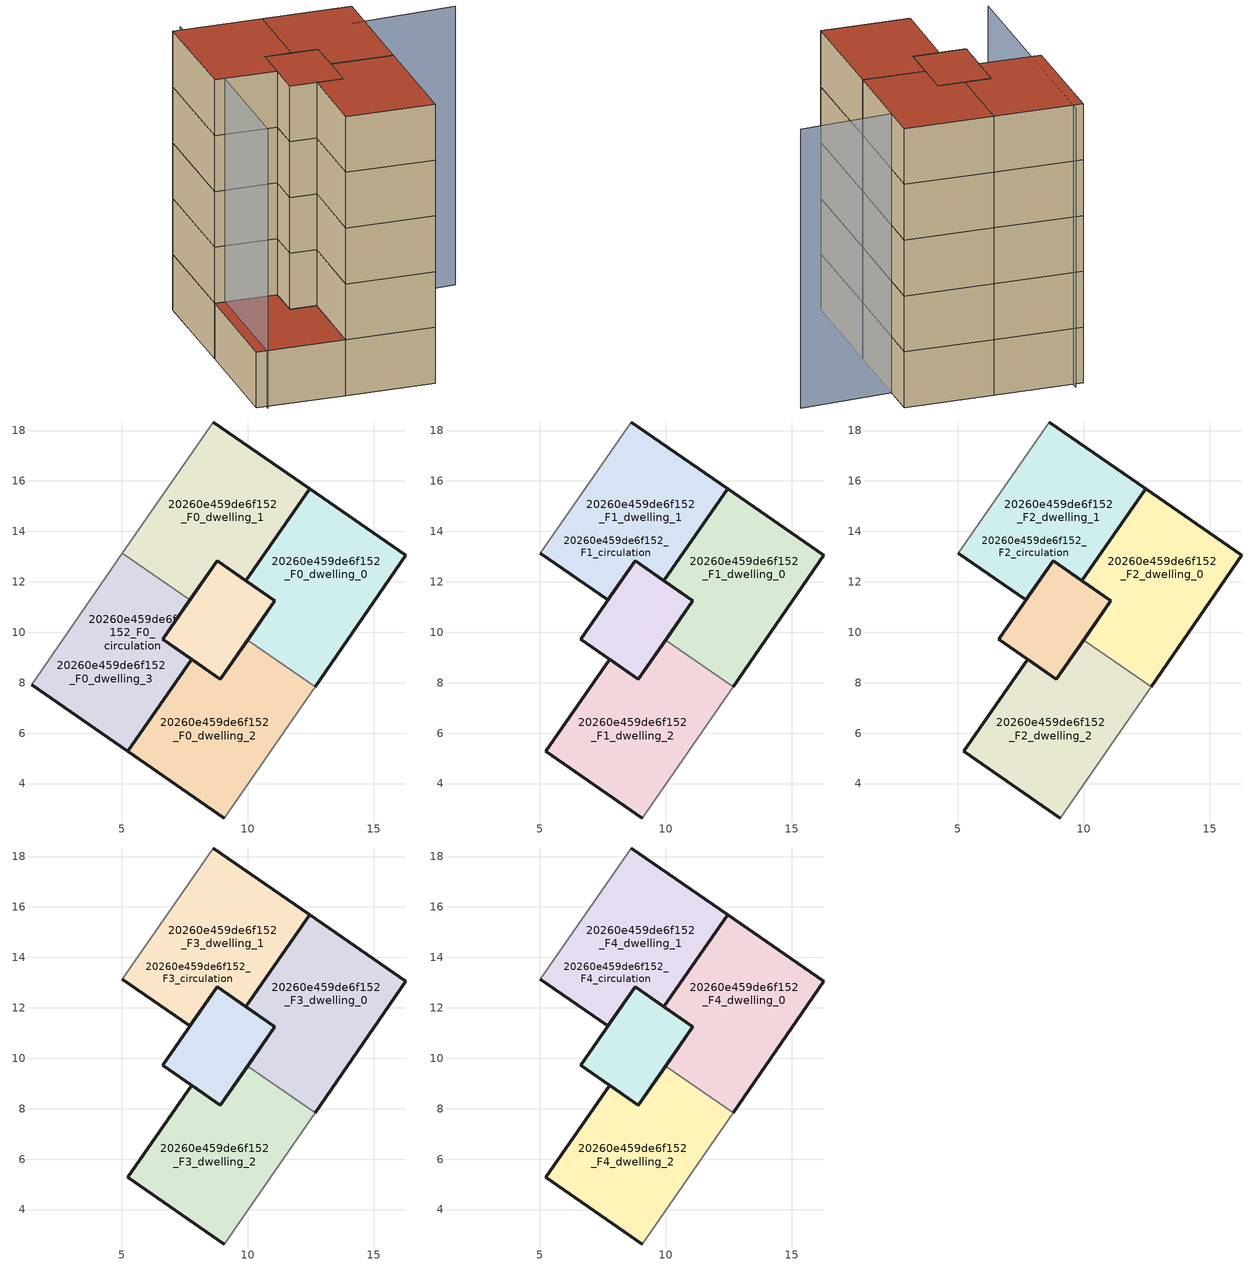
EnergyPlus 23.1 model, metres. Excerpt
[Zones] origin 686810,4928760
20260e459de6f152_F0_dwelling_0
 floor ground (EU_floor_Construction): 16.27,13.05 12.67,7.84 9.99,9.69 11.07,11.25 9.93,12.05 12.45,15.69 z0
 wall outside (EU_wall_Construction): 12.67,7.84 16.27,13.05 12.45,15.69 9.93,12.05 11.07,11.25 9.99,9.69 z0:3
 wall to 20260e459de6f152_F0_dwelling_2 (EU_wall_Construction): 9.99,9.69 12.67,7.84 z0:3
20260e459de6f152_F0_dwelling_1
 floor ground (EU_floor_Construction): 11.07,11.25 8.91,8.13 6.62,9.72 7.7,11.28 8.78,12.84 9.93,12.05 z0; 12.45,15.69 9.93,12.05 8.78,12.84 7.7,11.28 5.02,13.13 8.62,18.34 z0
 wall outside (EU_wall_Construction): 7.7,11.28 8.78,12.84 9.93,12.05 12.45,15.69 8.62,18.34 z0:3
 wall adiabatic (EU_wall_Construction): 8.62,18.34 5.02,13.13 z0:3
 wall to 20260e459de6f152_F0_dwelling_3 (EU_wall_Construction): 5.02,13.13 7.7,11.28 z0:3
20260e459de6f152_F0_dwelling_2
 floor ground (EU_floor_Construction): 12.67,7.84 9.07,2.64 5.25,5.28 7.77,8.92 8.91,8.13 9.99,9.69 z0
 wall outside (EU_wall_Construction): 9.99,9.69 8.91,8.13 7.77,8.92 5.25,5.28 9.07,2.64 z0:3
 wall adiabatic (EU_wall_Construction): 9.07,2.64 12.67,7.84 z0:3
20260e459de6f152_F0_dwelling_3
 floor ground (EU_floor_Construction): 7.7,11.28 6.62,9.72 7.77,8.92 5.25,5.28 1.42,7.93 5.02,13.13 z0; 11.07,11.25 8.91,8.13 7.77,8.92 6.62,9.72 7.7,11.28 8.78,12.84 z0
 wall outside (EU_wall_Construction): 1.42,7.93 5.25,5.28 7.77,8.92 6.62,9.72 7.7,11.28 z0:3
 wall adiabatic (EU_wall_Construction): 5.02,13.13 1.42,7.93 z0:3
 roof outside (EU_roof_Construction): 8.91,8.13 11.07,11.25 8.78,12.84 7.7,11.28 6.62,9.72 7.77,8.92 z3; 5.25,5.28 7.77,8.92 6.62,9.72 7.7,11.28 5.02,13.13 1.42,7.93 z3
20260e459de6f152_F0_circulation
 floor ground (EU_floor_Construction): 9.93,12.05 11.07,11.25 8.91,8.13 7.77,8.92 6.62,9.72 7.7,11.28 8.78,12.84 z0; 12.45,15.69 9.93,12.05 8.78,12.84 7.7,11.28 5.02,13.13 8.62,18.34 z0; 7.7,11.28 6.62,9.72 7.77,8.92 5.25,5.28 1.42,7.93 5.02,13.13 z0
 wall outside (EU_wall_Construction): 6.62,9.72 8.91,8.13 11.07,11.25 8.78,12.84 6.62,9.72 z0:3
 roof outside (EU_floor_Construction): 5.25,5.28 7.77,8.92 6.62,9.72 7.7,11.28 5.02,13.13 1.42,7.93 z3
20260e459de6f152_F1_dwelling_0
 floor to 20260e459de6f152_F0_dwelling_0 (EU_floor_Construction): 16.27,13.05 12.67,7.84 9.99,9.69 11.07,11.25 9.93,12.05 12.45,15.69 z3
 wall outside (EU_wall_Construction): 12.67,7.84 16.27,13.05 12.45,15.69 9.93,12.05 11.07,11.25 9.99,9.69 z3:6
 wall to 20260e459de6f152_F1_dwelling_2 (EU_wall_Construction): 9.99,9.69 12.67,7.84 z3:6
20260e459de6f152_F1_dwelling_1
 floor outside (EU_floor_Construction): 12.45,15.69 9.93,12.05 8.78,12.84 7.7,11.28 5.02,13.13 8.62,18.34 z3
 floor to 20260e459de6f152_F0_dwelling_1 (EU_floor_Construction): 11.07,11.25 8.91,8.13 6.62,9.72 7.7,11.28 8.78,12.84 9.93,12.05 z3
 wall outside (EU_wall_Construction): 5.02,13.13 7.7,11.28 8.78,12.84 9.93,12.05 12.45,15.69 8.62,18.34 z3:6
 wall adiabatic (EU_wall_Construction): 8.62,18.34 5.02,13.13 z3:6
20260e459de6f152_F1_dwelling_2
 floor to 20260e459de6f152_F0_dwelling_2 (EU_floor_Construction): 12.67,7.84 9.07,2.64 5.25,5.28 7.77,8.92 8.91,8.13 9.99,9.69 z3
 wall outside (EU_wall_Construction): 9.99,9.69 8.91,8.13 7.77,8.92 5.25,5.28 9.07,2.64 z3:6
 wall adiabatic (EU_wall_Construction): 9.07,2.64 12.67,7.84 z3:6
20260e459de6f152_F1_circulation
 floor to 20260e459de6f152_F0_circulation (EU_floor_Construction): 9.93,12.05 11.07,11.25 8.91,8.13 7.77,8.92 6.62,9.72 7.7,11.28 8.78,12.84 z3; 12.45,15.69 9.93,12.05 8.78,12.84 7.7,11.28 5.02,13.13 8.62,18.34 z3
 wall outside (EU_wall_Construction): 6.62,9.72 8.91,8.13 11.07,11.25 8.78,12.84 6.62,9.72 z3:6
20260e459de6f152_F2_dwelling_0
 floor to 20260e459de6f152_F1_dwelling_0 (EU_floor_Construction): 16.27,13.05 12.67,7.84 9.99,9.69 11.07,11.25 9.93,12.05 12.45,15.69 z6
 wall outside (EU_wall_Construction): 12.67,7.84 16.27,13.05 12.45,15.69 9.93,12.05 11.07,11.25 9.99,9.69 z6:9
 wall to 20260e459de6f152_F2_dwelling_2 (EU_wall_Construction): 9.99,9.69 12.67,7.84 z6:9
20260e459de6f152_F2_dwelling_1
 floor outside (EU_floor_Construction): 11.07,11.25 8.91,8.13 6.62,9.72 7.7,11.28 8.78,12.84 9.93,12.05 z6; 12.45,15.69 9.93,12.05 8.78,12.84 7.7,11.28 5.02,13.13 8.62,18.34 z6
 wall outside (EU_wall_Construction): 5.02,13.13 7.7,11.28 8.78,12.84 9.93,12.05 12.45,15.69 8.62,18.34 z6:9
 wall adiabatic (EU_wall_Construction): 8.62,18.34 5.02,13.13 z6:9
20260e459de6f152_F2_dwelling_2
 floor to 20260e459de6f152_F1_dwelling_2 (EU_floor_Construction): 12.67,7.84 9.07,2.64 5.25,5.28 7.77,8.92 8.91,8.13 9.99,9.69 z6
 wall outside (EU_wall_Construction): 9.99,9.69 8.91,8.13 7.77,8.92 5.25,5.28 9.07,2.64 z6:9
 wall adiabatic (EU_wall_Construction): 9.07,2.64 12.67,7.84 z6:9
20260e459de6f152_F2_circulation
 floor to 20260e459de6f152_F1_circulation (EU_floor_Construction): 9.93,12.05 11.07,11.25 8.91,8.13 6.62,9.72 7.7,11.28 8.78,12.84 z6; 12.45,15.69 9.93,12.05 8.78,12.84 7.7,11.28 5.02,13.13 8.62,18.34 z6
 wall outside (EU_wall_Construction): 6.62,9.72 8.91,8.13 11.07,11.25 8.78,12.84 6.62,9.72 z6:9
20260e459de6f152_F3_dwelling_0
 floor to 20260e459de6f152_F2_dwelling_0 (EU_floor_Construction): 16.27,13.05 12.67,7.84 9.99,9.69 11.07,11.25 9.93,12.05 12.45,15.69 z9
 wall outside (EU_wall_Construction): 12.67,7.84 16.27,13.05 12.45,15.69 9.93,12.05 11.07,11.25 9.99,9.69 z9:12
 wall to 20260e459de6f152_F3_dwelling_2 (EU_wall_Construction): 9.99,9.69 12.67,7.84 z9:12
20260e459de6f152_F3_dwelling_1
 floor outside (EU_floor_Construction): 11.07,11.25 8.91,8.13 6.62,9.72 7.7,11.28 8.78,12.84 9.93,12.05 z9; 12.45,15.69 9.93,12.05 8.78,12.84 7.7,11.28 5.02,13.13 8.62,18.34 z9
 wall outside (EU_wall_Construction): 5.02,13.13 7.7,11.28 8.78,12.84 9.93,12.05 12.45,15.69 8.62,18.34 z9:12
 wall adiabatic (EU_wall_Construction): 8.62,18.34 5.02,13.13 z9:12
20260e459de6f152_F3_dwelling_2
 floor to 20260e459de6f152_F2_dwelling_2 (EU_floor_Construction): 12.67,7.84 9.07,2.64 5.25,5.28 7.77,8.92 8.91,8.13 9.99,9.69 z9
 wall outside (EU_wall_Construction): 9.99,9.69 8.91,8.13 7.77,8.92 5.25,5.28 9.07,2.64 z9:12
 wall adiabatic (EU_wall_Construction): 9.07,2.64 12.67,7.84 z9:12
20260e459de6f152_F3_circulation
 floor to 20260e459de6f152_F2_circulation (EU_floor_Construction): 9.93,12.05 11.07,11.25 8.91,8.13 6.62,9.72 7.7,11.28 8.78,12.84 z9; 12.45,15.69 9.93,12.05 8.78,12.84 7.7,11.28 5.02,13.13 8.62,18.34 z9
 wall outside (EU_wall_Construction): 6.62,9.72 8.91,8.13 11.07,11.25 8.78,12.84 6.62,9.72 z9:12
20260e459de6f152_F4_dwelling_0
 floor to 20260e459de6f152_F3_dwelling_0 (EU_floor_Construction): 16.27,13.05 12.67,7.84 9.99,9.69 11.07,11.25 9.93,12.05 12.45,15.69 z12
 wall outside (EU_wall_Construction): 12.67,7.84 16.27,13.05 12.45,15.69 9.93,12.05 11.07,11.25 9.99,9.69 z12:15
 wall to 20260e459de6f152_F4_dwelling_2 (EU_wall_Construction): 9.99,9.69 12.67,7.84 z12:15
 roof outside (EU_roof_Construction): 12.67,7.84 16.27,13.05 12.45,15.69 9.93,12.05 11.07,11.25 9.99,9.69 z15
20260e459de6f152_F4_dwelling_1
 floor outside (EU_floor_Construction): 11.07,11.25 8.91,8.13 6.62,9.72 7.7,11.28 8.78,12.84 9.93,12.05 z12; 12.45,15.69 9.93,12.05 8.78,12.84 7.7,11.28 5.02,13.13 8.62,18.34 z12
 wall outside (EU_wall_Construction): 5.02,13.13 7.7,11.28 8.78,12.84 9.93,12.05 12.45,15.69 8.62,18.34 z12:15
 wall adiabatic (EU_wall_Construction): 8.62,18.34 5.02,13.13 z12:15
 roof outside (EU_roof_Construction): 9.93,12.05 12.45,15.69 8.62,18.34 5.02,13.13 7.7,11.28 8.78,12.84 z15; 8.91,8.13 11.07,11.25 9.93,12.05 8.78,12.84 7.7,11.28 6.62,9.72 z15
20260e459de6f152_F4_dwelling_2
 floor to 20260e459de6f152_F3_dwelling_2 (EU_floor_Construction): 12.67,7.84 9.07,2.64 5.25,5.28 7.77,8.92 8.91,8.13 9.99,9.69 z12
 wall outside (EU_wall_Construction): 9.99,9.69 8.91,8.13 7.77,8.92 5.25,5.28 9.07,2.64 z12:15
 wall adiabatic (EU_wall_Construction): 9.07,2.64 12.67,7.84 z12:15
 roof outside (EU_roof_Construction): 9.07,2.64 12.67,7.84 9.99,9.69 8.91,8.13 7.77,8.92 5.25,5.28 z15
20260e459de6f152_F4_circulation
 floor to 20260e459de6f152_F3_circulation (EU_floor_Construction): 9.93,12.05 11.07,11.25 8.91,8.13 6.62,9.72 7.7,11.28 8.78,12.84 z12; 12.45,15.69 9.93,12.05 8.78,12.84 7.7,11.28 5.02,13.13 8.62,18.34 z12
 wall outside (EU_wall_Construction): 6.62,9.72 8.91,8.13 11.07,11.25 8.78,12.84 6.62,9.72 z12:15
 roof outside (EU_roof_Construction): 9.93,12.05 12.45,15.69 8.62,18.34 5.02,13.13 7.7,11.28 8.78,12.84 z15; 8.91,8.13 11.07,11.25 9.93,12.05 8.78,12.84 7.7,11.28 6.62,9.72 z15
shading: 14.63,11.76 19.33,8.97 / 9.28,18.37 1.75,7.47 z0:15
[Building]
EU S2 Campaign: North Axis=0; Terrain=City; Solar Distribution=FullExterior
[Site:Location]
Bologna: Latitude=44.5; Longitude=11.25; Time Zone=1; Elevation=37
[SizingPeriod:WeatherFileDays]
AnnualSizingPeriod: Begin Month=1; Begin Day of Month=1; End Month=12; End Day of Month=31; Day of Week for Start Day=Monday; Use Weather File Daylight Saving Period=No; Use Weather File Rain and Snow Indicators=No
[MATERIAL]
EU_InternalMass_Material: Roughness=MediumRough; Thickness=0.1; Conductivity=1; Density=1800; Specific Heat=900; Thermal Absorptance=0.9; Solar Absorptance=0.7; Visible Absorptance=0.7
[MATERIAL:NOMASS] Roughness=MediumRough; Thermal Absorptance=0.9; Solar Absorptance=0.7; Visible Absorptance=0.7
Name | Thermal Resistance
EU_wall_NoMass | 0.905828
EU_roof_NoMass | 0.37593
EU_floor_NoMass | 0.67114
[CONSTRUCTION]
EU_wall_Construction: EU_wall_NoMass
EU_roof_Construction: EU_roof_NoMass
EU_floor_Construction: EU_floor_NoMass
EU_InternalMass_Construction: EU_InternalMass_Material
[ZONE] Type=1; Multiplier=1; Ceiling Height=autocalculate; Floor Area=autocalculate; Part of Total Floor Area=Yes
Name | Volume
20260e459de6f152_F0_dwelling_0; 20260e459de6f152_F1_dwelling_0; 20260e459de6f152_F2_dwelling_0; 20260e459de6f152_F3_dwelling_0; 20260e459de6f152_F4_dwelling_0; 20260e459de6f152_F0_dwelling_2; 20260e459de6f152_F1_dwelling_2; 20260e459de6f152_F2_dwelling_2; 20260e459de6f152_F3_dwelling_2; 20260e459de6f152_F4_dwelling_2 | 80.3525
20260e459de6f152_F0_dwelling_1; 20260e459de6f152_F1_dwelling_1; 20260e459de6f152_F2_dwelling_1; 20260e459de6f152_F3_dwelling_1; 20260e459de6f152_F4_dwelling_1; 20260e459de6f152_F1_circulation; 20260e459de6f152_F2_circulation; 20260e459de6f152_F3_circulation; 20260e459de6f152_F4_circulation | 112.141
20260e459de6f152_F0_dwelling_3 | 112.142
20260e459de6f152_F0_circulation | 192.494
[INTERNALMASS] Construction=EU_InternalMass_Construction
Name | Zone or ZoneList | Surface Area
20260e459de6f152_F0_dwelling_0_EU_InternalMass | 20260e459de6f152_F0_dwelling_0 | 26.7844
20260e459de6f152_F0_dwelling_1_EU_InternalMass | 20260e459de6f152_F0_dwelling_1 | 26.7844
20260e459de6f152_F0_dwelling_2_EU_InternalMass | 20260e459de6f152_F0_dwelling_2 | 26.7844
20260e459de6f152_F0_dwelling_3_EU_InternalMass | 20260e459de6f152_F0_dwelling_3 | 26.7844
20260e459de6f152_F1_dwelling_0_EU_InternalMass | 20260e459de6f152_F1_dwelling_0 | 53.5688
20260e459de6f152_F1_dwelling_1_EU_InternalMass | 20260e459de6f152_F1_dwelling_1 | 26.7844
20260e459de6f152_F1_dwelling_2_EU_InternalMass | 20260e459de6f152_F1_dwelling_2 | 26.7844
20260e459de6f152_F2_dwelling_0_EU_InternalMass | 20260e459de6f152_F2_dwelling_0 | 53.5688
20260e459de6f152_F2_dwelling_1_EU_InternalMass | 20260e459de6f152_F2_dwelling_1 | 26.7844
20260e459de6f152_F2_dwelling_2_EU_InternalMass | 20260e459de6f152_F2_dwelling_2 | 26.7844
20260e459de6f152_F3_dwelling_0_EU_InternalMass | 20260e459de6f152_F3_dwelling_0 | 53.5688
20260e459de6f152_F3_dwelling_1_EU_InternalMass | 20260e459de6f152_F3_dwelling_1 | 26.7844
20260e459de6f152_F3_dwelling_2_EU_InternalMass | 20260e459de6f152_F3_dwelling_2 | 26.7844
20260e459de6f152_F4_dwelling_0_EU_InternalMass | 20260e459de6f152_F4_dwelling_0 | 53.5688
20260e459de6f152_F4_dwelling_1_EU_InternalMass | 20260e459de6f152_F4_dwelling_1 | 26.7844
20260e459de6f152_F4_dwelling_2_EU_InternalMass | 20260e459de6f152_F4_dwelling_2 | 26.7844
[OTHEREQUIPMENT] Fuel Type=Electricity; Design Level Calculation Method=Watts/Area; Power per Zone Floor Area=1; Fraction Latent=0; Fraction Radiant=0; Fraction Lost=0; Carbon Dioxide Generation Rate=0; EndUse Subcategory=EU_Step8_InternalGains
Name | Zone or ZoneList or Space or SpaceList | Schedule
EU_Step8_InternalGain_20260e459de6f152_F0_dwelling_0_f000 | 20260e459de6f152_F0_dwelling_0 | EU_Step8_GainSchedule_20260e459de6f152_F0_dwelling_0_f000
EU_Step8_InternalGain_20260e459de6f152_F0_dwelling_1_f000 | 20260e459de6f152_F0_dwelling_1 | EU_Step8_GainSchedule_20260e459de6f152_F0_dwelling_1_f000
EU_Step8_InternalGain_20260e459de6f152_F0_dwelling_2_f000 | 20260e459de6f152_F0_dwelling_2 | EU_Step8_GainSchedule_20260e459de6f152_F0_dwelling_2_f000
EU_Step8_InternalGain_20260e459de6f152_F0_dwelling_3_f000 | 20260e459de6f152_F0_dwelling_3 | EU_Step8_GainSchedule_20260e459de6f152_F0_dwelling_3_f000
EU_Step8_InternalGain_20260e459de6f152_F1_dwelling_0_f000 | 20260e459de6f152_F1_dwelling_0 | EU_Step8_GainSchedule_20260e459de6f152_F1_dwelling_0_f000
EU_Step8_InternalGain_20260e459de6f152_F1_dwelling_1_f000 | 20260e459de6f152_F1_dwelling_1 | EU_Step8_GainSchedule_20260e459de6f152_F1_dwelling_1_f000
EU_Step8_InternalGain_20260e459de6f152_F1_dwelling_2_f000 | 20260e459de6f152_F1_dwelling_2 | EU_Step8_GainSchedule_20260e459de6f152_F1_dwelling_2_f000
EU_Step8_InternalGain_20260e459de6f152_F2_dwelling_0_f000 | 20260e459de6f152_F2_dwelling_0 | EU_Step8_GainSchedule_20260e459de6f152_F2_dwelling_0_f000
EU_Step8_InternalGain_20260e459de6f152_F2_dwelling_1_f000 | 20260e459de6f152_F2_dwelling_1 | EU_Step8_GainSchedule_20260e459de6f152_F2_dwelling_1_f000
EU_Step8_InternalGain_20260e459de6f152_F2_dwelling_2_f000 | 20260e459de6f152_F2_dwelling_2 | EU_Step8_GainSchedule_20260e459de6f152_F2_dwelling_2_f000
EU_Step8_InternalGain_20260e459de6f152_F3_dwelling_0_f000 | 20260e459de6f152_F3_dwelling_0 | EU_Step8_GainSchedule_20260e459de6f152_F3_dwelling_0_f000
EU_Step8_InternalGain_20260e459de6f152_F3_dwelling_1_f000 | 20260e459de6f152_F3_dwelling_1 | EU_Step8_GainSchedule_20260e459de6f152_F3_dwelling_1_f000
EU_Step8_InternalGain_20260e459de6f152_F3_dwelling_2_f000 | 20260e459de6f152_F3_dwelling_2 | EU_Step8_GainSchedule_20260e459de6f152_F3_dwelling_2_f000
EU_Step8_InternalGain_20260e459de6f152_F4_dwelling_0_f000 | 20260e459de6f152_F4_dwelling_0 | EU_Step8_GainSchedule_20260e459de6f152_F4_dwelling_0_f000
EU_Step8_InternalGain_20260e459de6f152_F4_dwelling_1_f000 | 20260e459de6f152_F4_dwelling_1 | EU_Step8_GainSchedule_20260e459de6f152_F4_dwelling_1_f000
EU_Step8_InternalGain_20260e459de6f152_F4_dwelling_2_f000 | 20260e459de6f152_F4_dwelling_2 | EU_Step8_GainSchedule_20260e459de6f152_F4_dwelling_2_f000
[ZONEINFILTRATION:DESIGNFLOWRATE] Schedule=EU_AlwaysOn; Design Flow Rate Calculation Method=Flow/Area; Flow Rate per Floor Area=0.0005; Constant Term Coefficient=1; Temperature Term Coefficient=0; Velocity Term Coefficient=0; Velocity Squared Term Coefficient=0
Name | Zone or ZoneList or Space or SpaceList
EU_Circulation_Infiltration_20260e459de6f152_F0_circulation | 20260e459de6f152_F0_circulation
EU_Circulation_Infiltration_20260e459de6f152_F1_circulation | 20260e459de6f152_F1_circulation
EU_Circulation_Infiltration_20260e459de6f152_F2_circulation | 20260e459de6f152_F2_circulation
EU_Circulation_Infiltration_20260e459de6f152_F3_circulation | 20260e459de6f152_F3_circulation
EU_Circulation_Infiltration_20260e459de6f152_F4_circulation | 20260e459de6f152_F4_circulation
[ZONEVENTILATION:DESIGNFLOWRATE] Schedule=EU_AlwaysOn; Design Flow Rate Calculation Method=AirChanges/Hour; Air Changes per Hour=0.73129; Ventilation Type=Natural; Fan Pressure Rise=0; Fan Total Efficiency=1; Constant Term Coefficient=1; Temperature Term Coefficient=0; Velocity Term Coefficient=0; Velocity Squared Term Coefficient=0; Minimum Indoor Temperature=-100; Maximum Indoor Temperature=100; Delta Temperature=-100; Minimum Outdoor Temperature=-100; Maximum Outdoor Temperature=100; Maximum Wind Speed=40
Name | Zone or ZoneList or Space or SpaceList
EU_ConstantAir_20260e459de6f152_F0_dwelling_0 | 20260e459de6f152_F0_dwelling_0
EU_ConstantAir_20260e459de6f152_F0_dwelling_1 | 20260e459de6f152_F0_dwelling_1
EU_ConstantAir_20260e459de6f152_F0_dwelling_2 | 20260e459de6f152_F0_dwelling_2
EU_ConstantAir_20260e459de6f152_F0_dwelling_3 | 20260e459de6f152_F0_dwelling_3
EU_ConstantAir_20260e459de6f152_F1_dwelling_0 | 20260e459de6f152_F1_dwelling_0
EU_ConstantAir_20260e459de6f152_F1_dwelling_1 | 20260e459de6f152_F1_dwelling_1
EU_ConstantAir_20260e459de6f152_F1_dwelling_2 | 20260e459de6f152_F1_dwelling_2
EU_ConstantAir_20260e459de6f152_F2_dwelling_0 | 20260e459de6f152_F2_dwelling_0
EU_ConstantAir_20260e459de6f152_F2_dwelling_1 | 20260e459de6f152_F2_dwelling_1
EU_ConstantAir_20260e459de6f152_F2_dwelling_2 | 20260e459de6f152_F2_dwelling_2
EU_ConstantAir_20260e459de6f152_F3_dwelling_0 | 20260e459de6f152_F3_dwelling_0
EU_ConstantAir_20260e459de6f152_F3_dwelling_1 | 20260e459de6f152_F3_dwelling_1
EU_ConstantAir_20260e459de6f152_F3_dwelling_2 | 20260e459de6f152_F3_dwelling_2
EU_ConstantAir_20260e459de6f152_F4_dwelling_0 | 20260e459de6f152_F4_dwelling_0
EU_ConstantAir_20260e459de6f152_F4_dwelling_1 | 20260e459de6f152_F4_dwelling_1
EU_ConstantAir_20260e459de6f152_F4_dwelling_2 | 20260e459de6f152_F4_dwelling_2
[HVACTEMPLATE:THERMOSTAT] Constant Heating Setpoint=20; Constant Cooling Setpoint=50
EU_HeatOnly_20260e459de6f152_F0_dwelling_0; EU_HeatOnly_20260e459de6f152_F0_dwelling_1; EU_HeatOnly_20260e459de6f152_F0_dwelling_2; EU_HeatOnly_20260e459de6f152_F0_dwelling_3; EU_HeatOnly_20260e459de6f152_F1_dwelling_0; EU_HeatOnly_20260e459de6f152_F1_dwelling_1; EU_HeatOnly_20260e459de6f152_F1_dwelling_2; EU_HeatOnly_20260e459de6f152_F2_dwelling_0; EU_HeatOnly_20260e459de6f152_F2_dwelling_1; EU_HeatOnly_20260e459de6f152_F2_dwelling_2; EU_HeatOnly_20260e459de6f152_F3_dwelling_0; EU_HeatOnly_20260e459de6f152_F3_dwelling_1; EU_HeatOnly_20260e459de6f152_F3_dwelling_2; EU_HeatOnly_20260e459de6f152_F4_dwelling_0; EU_HeatOnly_20260e459de6f152_F4_dwelling_1; EU_HeatOnly_20260e459de6f152_F4_dwelling_2
[HVACTEMPLATE:ZONE:IDEALLOADSAIRSYSTEM] System Availability Schedule=EU_AlwaysOn; Maximum Heating Supply Air Temperature=50; Minimum Cooling Supply Air Temperature=13; Maximum Heating Supply Air Humidity Ratio=0.0156; Minimum Cooling Supply Air Humidity Ratio=0.0077; Heating Limit=NoLimit; Cooling Limit=NoLimit; Heating Availability Schedule=EU_AlwaysOn; Cooling Availability Schedule=EU_CoolingOff; Dehumidification Control Type=ConstantSensibleHeatRatio; Cooling Sensible Heat Ratio=0.7; Dehumidification Setpoint=60; Humidification Control Type=None; Humidification Setpoint=30; Outdoor Air Method=None; Outdoor Air Flow Rate per Person=0.00944; Outdoor Air Flow Rate per Zone Floor Area=0; Outdoor Air Flow Rate per Zone=0; Demand Controlled Ventilation Type=None; Outdoor Air Economizer Type=NoEconomizer; Heat Recovery Type=None; Sensible Heat Recovery Effectiveness=0.7; Latent Heat Recovery Effectiveness=0.65
Name | Template Thermostat
20260e459de6f152_F0_dwelling_0 | EU_HeatOnly_20260e459de6f152_F0_dwelling_0
20260e459de6f152_F0_dwelling_1 | EU_HeatOnly_20260e459de6f152_F0_dwelling_1
20260e459de6f152_F0_dwelling_2 | EU_HeatOnly_20260e459de6f152_F0_dwelling_2
20260e459de6f152_F0_dwelling_3 | EU_HeatOnly_20260e459de6f152_F0_dwelling_3
20260e459de6f152_F1_dwelling_0 | EU_HeatOnly_20260e459de6f152_F1_dwelling_0
20260e459de6f152_F1_dwelling_1 | EU_HeatOnly_20260e459de6f152_F1_dwelling_1
20260e459de6f152_F1_dwelling_2 | EU_HeatOnly_20260e459de6f152_F1_dwelling_2
20260e459de6f152_F2_dwelling_0 | EU_HeatOnly_20260e459de6f152_F2_dwelling_0
20260e459de6f152_F2_dwelling_1 | EU_HeatOnly_20260e459de6f152_F2_dwelling_1
20260e459de6f152_F2_dwelling_2 | EU_HeatOnly_20260e459de6f152_F2_dwelling_2
20260e459de6f152_F3_dwelling_0 | EU_HeatOnly_20260e459de6f152_F3_dwelling_0
20260e459de6f152_F3_dwelling_1 | EU_HeatOnly_20260e459de6f152_F3_dwelling_1
20260e459de6f152_F3_dwelling_2 | EU_HeatOnly_20260e459de6f152_F3_dwelling_2
20260e459de6f152_F4_dwelling_0 | EU_HeatOnly_20260e459de6f152_F4_dwelling_0
20260e459de6f152_F4_dwelling_1 | EU_HeatOnly_20260e459de6f152_F4_dwelling_1
20260e459de6f152_F4_dwelling_2 | EU_HeatOnly_20260e459de6f152_F4_dwelling_2
[SIZING:ZONE] Zone Cooling Design Supply Air Temperature Input Method=SupplyAirTemperature; Zone Cooling Design Supply Air Temperature=13; Zone Heating Design Supply Air Temperature Input Method=SupplyAirTemperature; Zone Heating Design Supply Air Temperature=50; Zone Cooling Design Supply Air Humidity Ratio=0.008; Zone Heating Design Supply Air Humidity Ratio=0.008; Cooling Design Air Flow Method=DesignDay; Cooling Design Air Flow Rate=0; Cooling Minimum Air Flow per Zone Floor Area=0.000762; Cooling Minimum Air Flow=0; Cooling Minimum Air Flow Fraction=0.2; Heating Design Air Flow Method=DesignDay; Heating Design Air Flow Rate=0; Heating Maximum Air Flow per Zone Floor Area=0.002032; Heating Maximum Air Flow=0.141576; Heating Maximum Air Flow Fraction=0.3; Account for Dedicated Outdoor Air System=No; Dedicated Outdoor Air System Control Strategy=NeutralSupplyAir; Dedicated Outdoor Air Low Setpoint Temperature for Design=autosize; Dedicated Outdoor Air High Setpoint Temperature for Design=autosize; Zone Load Sizing Method=Sensible Load Only No Latent Load; Zone Latent Cooling Design Supply Air Humidity Ratio Input Method=HumidityRatioDifference; Zone Cooling Design Supply Air Humidity Ratio Difference=0.005; Zone Latent Heating Design Supply Air Humidity Ratio Input Method=HumidityRatioDifference; Zone Humidification Design Supply Air Humidity Ratio Difference=0.005
20260e459de6f152_F0_dwelling_0; 20260e459de6f152_F0_dwelling_1; 20260e459de6f152_F0_dwelling_2; 20260e459de6f152_F0_dwelling_3; 20260e459de6f152_F1_dwelling_0; 20260e459de6f152_F1_dwelling_1; 20260e459de6f152_F1_dwelling_2; 20260e459de6f152_F2_dwelling_0; 20260e459de6f152_F2_dwelling_1; 20260e459de6f152_F2_dwelling_2; 20260e459de6f152_F3_dwelling_0; 20260e459de6f152_F3_dwelling_1; 20260e459de6f152_F3_dwelling_2; 20260e459de6f152_F4_dwelling_0; 20260e459de6f152_F4_dwelling_1; 20260e459de6f152_F4_dwelling_2
[SCHEDULE:CONSTANT]
Name | Hourly Value
EU_AlwaysOn | 1
EU_CoolingOff | 0
[SCHEDULE:FILE] Column Number=1; Rows to Skip at Top=0; Number of Hours of Data=8760; Column Separator=Comma; Interpolate to Timestep=No; Minutes per Item=60; Adjust Schedule for Daylight Savings=Yes
Name | File
EU_Step8_GainSchedule_20260e459de6f152_F0_dwelling_0_f000 | ../../schedules/20260e459de6f152/20260e459de6f152_F0_dwelling_0_f000_gain.csv
EU_Step8_GainSchedule_20260e459de6f152_F0_dwelling_1_f000 | ../../schedules/20260e459de6f152/20260e459de6f152_F0_dwelling_1_f000_gain.csv
EU_Step8_GainSchedule_20260e459de6f152_F0_dwelling_2_f000 | ../../schedules/20260e459de6f152/20260e459de6f152_F0_dwelling_2_f000_gain.csv
EU_Step8_GainSchedule_20260e459de6f152_F0_dwelling_3_f000 | ../../schedules/20260e459de6f152/20260e459de6f152_F0_dwelling_3_f000_gain.csv
EU_Step8_GainSchedule_20260e459de6f152_F1_dwelling_0_f000 | ../../schedules/20260e459de6f152/20260e459de6f152_F1_dwelling_0_f000_gain.csv
EU_Step8_GainSchedule_20260e459de6f152_F1_dwelling_1_f000 | ../../schedules/20260e459de6f152/20260e459de6f152_F1_dwelling_1_f000_gain.csv
EU_Step8_GainSchedule_20260e459de6f152_F1_dwelling_2_f000 | ../../schedules/20260e459de6f152/20260e459de6f152_F1_dwelling_2_f000_gain.csv
EU_Step8_GainSchedule_20260e459de6f152_F2_dwelling_0_f000 | ../../schedules/20260e459de6f152/20260e459de6f152_F2_dwelling_0_f000_gain.csv
EU_Step8_GainSchedule_20260e459de6f152_F2_dwelling_1_f000 | ../../schedules/20260e459de6f152/20260e459de6f152_F2_dwelling_1_f000_gain.csv
EU_Step8_GainSchedule_20260e459de6f152_F2_dwelling_2_f000 | ../../schedules/20260e459de6f152/20260e459de6f152_F2_dwelling_2_f000_gain.csv
EU_Step8_GainSchedule_20260e459de6f152_F3_dwelling_0_f000 | ../../schedules/20260e459de6f152/20260e459de6f152_F3_dwelling_0_f000_gain.csv
EU_Step8_GainSchedule_20260e459de6f152_F3_dwelling_1_f000 | ../../schedules/20260e459de6f152/20260e459de6f152_F3_dwelling_1_f000_gain.csv
EU_Step8_GainSchedule_20260e459de6f152_F3_dwelling_2_f000 | ../../schedules/20260e459de6f152/20260e459de6f152_F3_dwelling_2_f000_gain.csv
EU_Step8_GainSchedule_20260e459de6f152_F4_dwelling_0_f000 | ../../schedules/20260e459de6f152/20260e459de6f152_F4_dwelling_0_f000_gain.csv
EU_Step8_GainSchedule_20260e459de6f152_F4_dwelling_1_f000 | ../../schedules/20260e459de6f152/20260e459de6f152_F4_dwelling_1_f000_gain.csv
EU_Step8_GainSchedule_20260e459de6f152_F4_dwelling_2_f000 | ../../schedules/20260e459de6f152/20260e459de6f152_F4_dwelling_2_f000_gain.csv
